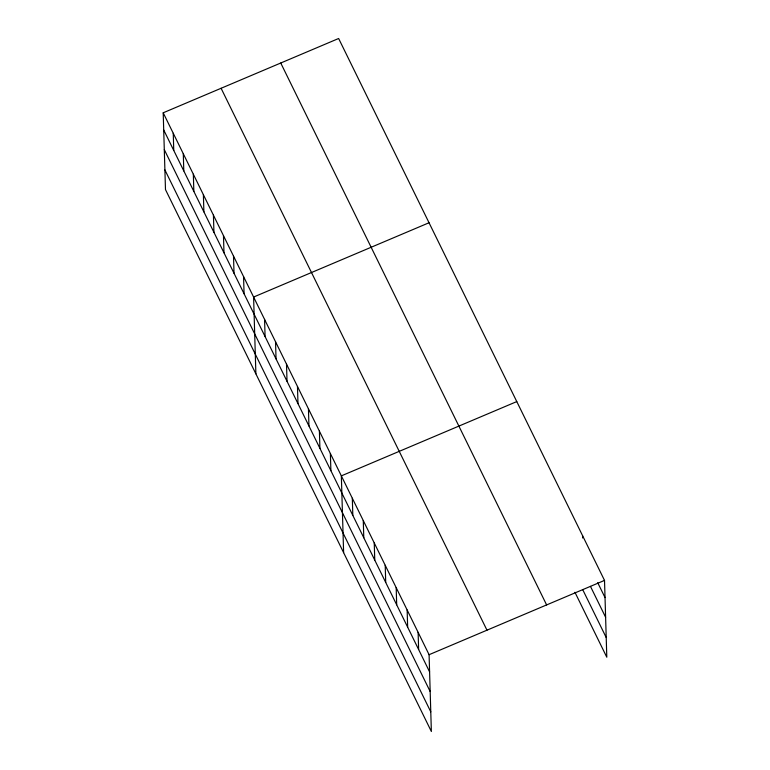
<?xml version="1.0" encoding="UTF-8"?>
<svg xmlns="http://www.w3.org/2000/svg" width="770" height="770" viewBox="0 0 770 770"><rect width="100%" height="100%" fill="white"/><g stroke="black" fill="none" stroke-linecap="round" stroke-linejoin="round"><path stroke-width="1.16" d="M163.202 112.795L429.083 654.702L431.364 731.5L165.483 189.593L163.202 112.795L338.636 38.5L604.517 580.407L606.799 657.205L574.94 592.274M429.034 222.751L253.6 297.047L255.881 373.835M516.776 401.584L341.341 475.87L343.622 552.668M429.083 654.702L604.517 580.407M597.712 582.678L605.028 597.578M590.465 586.384L605.615 617.261M582.707 589.628L606.211 637.531M280.742 63.015L546.623 604.931M221.096 88.281L486.977 630.187M163.712 129.966L429.593 671.873M164.299 149.64L430.18 691.547M164.895 169.91L430.776 711.827M582.582 535.699L582.649 537.989M418.12 632.353L418.63 649.524M407.147 609.994L407.657 627.165M396.184 587.645L396.694 604.816M385.212 565.286L385.722 582.457M374.249 542.937L374.759 560.108M363.276 520.578L363.786 537.749M352.314 498.228L352.824 515.399M330.378 453.52L330.888 470.691M319.406 431.161L319.916 448.333M308.443 408.812L308.953 425.983M297.47 386.453L297.98 403.624M286.507 364.104L287.017 381.275M275.535 341.755L276.045 358.926M264.572 319.396L265.082 336.567M243.561 276.574L244.071 293.745M233.512 256.102L234.022 273.273M223.473 235.63L223.983 252.801M213.425 215.157L213.935 232.328M203.386 194.685L203.886 211.856M193.337 174.213L193.847 191.383M183.289 153.74L183.799 170.911M173.25 133.268L173.76 150.439"/></g></svg>
